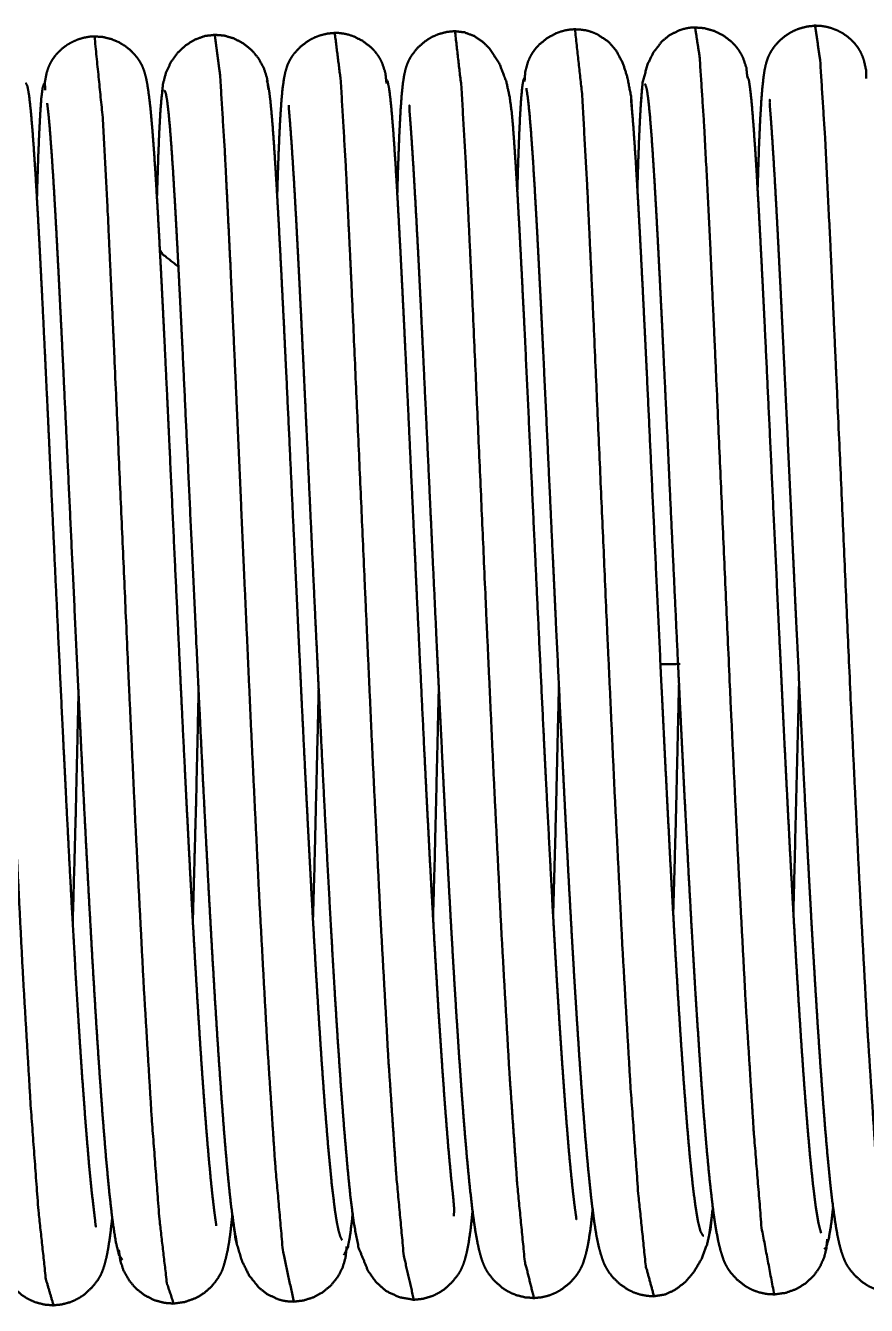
# Paper-space layout 'Layout1' of a CAD drawing. Header units: millimetres. Extents: x 69 to 348, y 30 to 269.
# Drawn here: x 172.93 to 177.83, y 48.07 to 55.53 of the extents above; entities that cross this region are included whole.
import ezdxf

# ---------------------------------------------------------------- set-up
doc = ezdxf.new("R2010")
doc.units = ezdxf.units.MM
doc.layers.add('170', color=7, linetype='Continuous', true_color=0xffffff)

psp = doc.layouts.get("Layout1")

# ---------------------------------------------------------------- linework, layer by layer
at = {"layer": '170', "color": 155, "linetype": 'Continuous', "lineweight": 50}
for p, q in [((173.0639, 55.014), (173.0649, 55.0143)), ((176.9128, 48.4685), (176.9361, 48.637))]:
    psp.add_line(p, q, dxfattribs=at)
for points, knots in [([(175.4379, 55.5009), (175.3852, 55.4958), (175.3356, 55.4824), (175.2961, 55.4648), (175.2595, 55.4418), (175.2146, 55.4024), (175.1796, 55.3575), (175.1713, 55.3435), (175.1647, 55.331), (175.1606, 55.3223), (175.1576, 55.3153), (175.1497, 55.2946), (175.1452, 55.2792), (175.1368, 55.2416), (175.1302, 55.1993), (175.1222, 55.1245), (175.1158, 55.0341), (175.1083, 54.8859), (175.1016, 54.707), (175.097, 54.5566)], [0, 0, 0.047314, 0.093266, 0.131961, 0.170622, 0.224065, 0.274922, 0.289526, 0.302117, 0.310736, 0.317521, 0.337327, 0.351679, 0.386091, 0.424396, 0.491645, 0.5727, 0.705373, 0.865469, 1, 1]), ([(176.1401, 48.5728), (176.1405, 48.5775), (176.1392, 48.5888), (176.1368, 48.6055), (176.1328, 48.6341), (176.1281, 48.6705), (176.1217, 48.7243), (176.1148, 48.7883), (176.1061, 48.8757), (176.0969, 48.9755), (176.086, 49.1046), (176.0748, 49.2479), (176.0623, 49.4199), (176.0496, 49.6064), (176.0375, 49.7942), (176.0253, 49.9927), (176.0141, 50.1841), (176.0029, 50.3833), (175.9834, 50.7458), (175.9639, 51.1236), (175.9485, 51.4336), (175.9213, 52.0004), (175.896, 52.5378), (175.8682, 53.1341), (175.8386, 53.7581), (175.8239, 54.0553), (175.8107, 54.3116), (175.7978, 54.5441), (175.7862, 54.7321), (175.7751, 54.8948), (175.77, 54.9622), (175.7637, 55.0292), (175.752, 55.1154), (175.7329, 55.2034), (175.6933, 55.3086), (175.6353, 55.3981), (175.5925, 55.4402), (175.5448, 55.472), (175.4881, 55.4934), (175.4267, 55.5007)], [0, 0, 0.000667, 0.00226, 0.004643, 0.008706, 0.013865, 0.021499, 0.030554, 0.042926, 0.057027, 0.075266, 0.095496, 0.11978, 0.14609, 0.172571, 0.200567, 0.227556, 0.25564, 0.306746, 0.359994, 0.40368, 0.483563, 0.559289, 0.643319, 0.731245, 0.773142, 0.809259, 0.842034, 0.868557, 0.891511, 0.901026, 0.910489, 0.922736, 0.935417, 0.951238, 0.966243, 0.974692, 0.982774, 0.991302, 1, 1]), ([(175.433, 55.5007), (175.4706, 55.1747), (175.5001, 54.6591), (175.5339, 53.9486), (175.6134, 52.1482), (175.6577, 51.1781), (175.7036, 50.2523), (175.75, 49.4362), (175.7958, 48.7803), (175.8398, 48.3314), (175.8932, 48.1155)], [0, 0, 0.044328, 0.114068, 0.210131, 0.453512, 0.584676, 0.709861, 0.820248, 0.90904, 0.969967, 1, 1]), ([(176.138, 55.5116), (176.1083, 55.5101), (176.0792, 55.5056), (176.0505, 55.4981), (176.0226, 55.4878), (175.9702, 55.4595), (175.924, 55.4219), (175.904, 55.4), (175.8864, 55.3762), (175.8714, 55.3507), (175.8592, 55.3238), (175.8432, 55.2674), (175.8386, 55.2073)], [0, 0, 0.062537, 0.124531, 0.186998, 0.249679, 0.375164, 0.50046, 0.562877, 0.625237, 0.687555, 0.749657, 0.873134, 1, 1]), ([(176.4679, 55.0001), (176.4593, 55.121), (176.4375, 55.232), (176.412, 55.3126), (176.3726, 55.3869), (176.3295, 55.4366), (176.266, 55.4802), (176.2353, 55.4939), (176.1991, 55.5044), (176.1649, 55.5094), (176.1264, 55.5114)], [0, 0, 0.175648, 0.339552, 0.461986, 0.583844, 0.679121, 0.790809, 0.839445, 0.894044, 0.944131, 1, 1]), ([(176.1322, 55.5116), (176.1738, 55.1351), (176.2038, 54.5938), (176.2382, 53.8627), (176.3185, 52.0421), (176.363, 51.0736), (176.409, 50.1573), (176.4554, 49.3582), (176.5011, 48.7254), (176.5448, 48.3038), (176.593, 48.1257)], [0, 0, 0.05115, 0.124355, 0.223191, 0.469281, 0.600201, 0.724087, 0.832174, 0.917853, 0.975086, 1, 1]), ([(176.8379, 55.5224), (176.8261, 55.5221), (176.815, 55.5215), (176.8027, 55.5203), (176.7912, 55.5186), (176.7646, 55.5128), (176.7414, 55.5055), (176.6839, 55.477), (176.6399, 55.441), (176.5907, 55.3784), (176.5552, 55.3059), (176.5263, 55.2001), (176.5169, 55.0801)], [0, 0, 0.019289, 0.037484, 0.057786, 0.076799, 0.121442, 0.161335, 0.266603, 0.359872, 0.49041, 0.622825, 0.802648, 1, 1]), ([(177.1379, 55.2258), (177.1311, 55.2861), (177.1131, 55.3422), (177.0999, 55.3688), (177.084, 55.394), (177.0654, 55.4173), (177.0446, 55.4387), (176.9968, 55.4752), (176.9434, 55.5019), (176.8868, 55.5175), (176.8266, 55.5222)], [0, 0, 0.127015, 0.250419, 0.312627, 0.374946, 0.437369, 0.49984, 0.625728, 0.750753, 0.873555, 1, 1]), ([(177.2935, 48.1364), (177.22, 48.5259), (177.1751, 49.0735), (177.1288, 49.8096), (177.0825, 50.6818), (177.0372, 51.635), (176.954, 53.5167), (176.9179, 54.3114), (176.886, 54.9384), (176.8586, 55.3531), (176.8323, 55.5223)], [0, 0, 0.053532, 0.127732, 0.227338, 0.345295, 0.474159, 0.728523, 0.835959, 0.920746, 0.976869, 1, 1]), ([(177.5379, 55.5326), (177.4827, 55.5269), (177.4312, 55.5125), (177.3908, 55.4936), (177.3538, 55.4694), (177.3275, 55.4472), (177.3046, 55.4231), (177.2895, 55.4039), (177.2772, 55.3854), (177.2702, 55.3732), (177.2648, 55.3628), (177.2579, 55.3478), (177.2541, 55.3374), (177.2501, 55.3252), (177.2463, 55.3127), (177.2378, 55.2757), (177.2318, 55.2365), (177.2246, 55.1714), (177.2183, 55.0939), (177.2112, 54.9749), (177.2051, 54.8343), (177.1967, 54.5785)], [0, 0, 0.049163, 0.096585, 0.136152, 0.17531, 0.205764, 0.235322, 0.256953, 0.276642, 0.289118, 0.29949, 0.314126, 0.323936, 0.335294, 0.34691, 0.380546, 0.415738, 0.473795, 0.542722, 0.648414, 0.773169, 1, 1]), ([(177.8286, 55.2245), (177.8286, 55.2744), (177.8162, 55.33), (177.8076, 55.3549), (177.7957, 55.3807), (177.7816, 55.4042), (177.7635, 55.4278), (177.7431, 55.4492), (177.7192, 55.4695), (177.6928, 55.4876), (177.6637, 55.5032), (177.6316, 55.5163), (177.5986, 55.5256), (177.5625, 55.5314), (177.5265, 55.5324)], [0, 0, 0.102551, 0.21976, 0.273965, 0.332277, 0.38876, 0.449926, 0.510669, 0.575159, 0.641037, 0.708866, 0.78019, 0.850697, 0.9258, 1, 1]), ([(177.9936, 48.1471), (177.9252, 48.4855), (177.8805, 49.0075), (177.8343, 49.7232), (177.7879, 50.5816), (177.7425, 51.5287), (177.6585, 53.4221), (177.6219, 54.234), (177.5895, 54.8842), (177.5615, 55.3264), (177.5321, 55.5326)], [0, 0, 0.046625, 0.11738, 0.214237, 0.330338, 0.458401, 0.714358, 0.82412, 0.91204, 0.97188, 1, 1]), ([(173.0939, 48.073), (173.0492, 48.225), (173.0057, 48.6257), (172.9602, 49.2408), (172.9138, 50.0267), (172.8677, 50.9352), (172.823, 51.9018), (172.7421, 53.7364), (172.7073, 54.4825), (172.6769, 55.0427), (172.6328, 55.4592)], [0, 0, 0.021395, 0.075817, 0.159108, 0.265402, 0.388235, 0.518888, 0.766847, 0.867697, 0.943454, 1, 1]), ([(173.3383, 55.4701), (173.3023, 55.4679), (173.2664, 55.4611), (173.2337, 55.4508), (173.2019, 55.4368), (173.1734, 55.4204), (173.1474, 55.4014), (173.1242, 55.3805), (173.1043, 55.3584), (173.0869, 55.3344), (173.0733, 55.3104), (173.0623, 55.2845), (173.0542, 55.2595), (173.0434, 55.2047), (173.0446, 55.1558)], [0, 0, 0.074584, 0.150019, 0.220783, 0.292546, 0.360488, 0.427012, 0.491529, 0.552917, 0.614081, 0.671008, 0.729182, 0.783411, 0.898947, 1, 1]), ([(174.0414, 48.5376), (174.0415, 48.5441), (174.0394, 48.5589), (174.0361, 48.581), (174.031, 48.6191), (174.025, 48.6672), (174.017, 48.7391), (174.0083, 48.8241), (173.9975, 48.9409), (173.9862, 49.0738), (173.9728, 49.2465), (173.959, 49.4379), (173.9447, 49.6518), (173.9303, 49.8823), (173.9171, 50.1051), (173.9039, 50.3388), (173.8919, 50.558), (173.88, 50.7836), (173.8695, 50.9891), (173.859, 51.1977), (173.8407, 51.5691), (173.8266, 51.8635), (173.8001, 52.4249), (173.7717, 53.0342), (173.7561, 53.3663), (173.738, 53.7415), (173.7283, 53.9371), (173.7188, 54.1224), (173.7087, 54.3132), (173.6988, 54.489), (173.6894, 54.6466), (173.6801, 54.7877), (173.6699, 54.9249), (173.6594, 55.0412), (173.6509, 55.1174), (173.6417, 55.182), (173.6344, 55.2214), (173.6249, 55.2581), (173.6191, 55.2754), (173.6119, 55.2937), (173.609, 55.3), (173.6049, 55.3081), (173.5993, 55.3183), (173.5918, 55.3305), (173.5789, 55.3486), (173.5632, 55.3674), (173.5396, 55.3909), (173.5126, 55.4123), (173.4749, 55.4353), (173.434, 55.453), (173.3821, 55.4659), (173.3268, 55.4699)], [0, 0, 0.000906, 0.003009, 0.006141, 0.011541, 0.018342, 0.028491, 0.040468, 0.056927, 0.075641, 0.09995, 0.126866, 0.15695, 0.189342, 0.220655, 0.253501, 0.284299, 0.315985, 0.344855, 0.374167, 0.426325, 0.46769, 0.546528, 0.632113, 0.678755, 0.731448, 0.75893, 0.784967, 0.811761, 0.836477, 0.858615, 0.878457, 0.89776, 0.914138, 0.924905, 0.934055, 0.939682, 0.944987, 0.947561, 0.95031, 0.95129, 0.952564, 0.954194, 0.956204, 0.959327, 0.962757, 0.96743, 0.972262, 0.978456, 0.984719, 0.992219, 1, 1]), ([(173.7936, 48.0831), (173.7541, 48.2036), (173.7109, 48.5762), (173.6656, 49.1672), (173.6193, 49.9347), (173.5731, 50.8321), (173.5282, 51.7953), (173.4464, 53.6469), (173.4111, 54.4123), (173.3802, 54.9973), (173.3325, 55.47)], [0, 0, 0.017126, 0.067758, 0.147791, 0.251597, 0.372916, 0.503092, 0.753323, 0.856767, 0.935857, 1, 1]), ([(174.0382, 55.4796), (173.9768, 55.472), (173.9191, 55.4517), (173.8653, 55.4188), (173.817, 55.374), (173.7777, 55.3198), (173.7485, 55.2574), (173.731, 55.1902), (173.7242, 55.1164)], [0, 0, 0.116421, 0.231555, 0.35035, 0.474342, 0.600209, 0.729951, 0.860691, 1, 1]), ([(174.3465, 55.1578), (174.3383, 55.2242), (174.3195, 55.2848), (174.2891, 55.3407), (174.2489, 55.3892), (174.1999, 55.4288), (174.1457, 55.4574), (174.0881, 55.4743), (174.027, 55.4794)], [0, 0, 0.133065, 0.2593, 0.386017, 0.511302, 0.636614, 0.758608, 0.878071, 1, 1]), ([(174.0329, 55.4796), (174.0644, 55.2436), (174.0928, 54.7812), (174.1256, 54.114), (174.1626, 53.2897), (174.2034, 52.3594), (174.2471, 51.3888), (174.2926, 50.4467), (174.339, 49.5992), (174.3851, 48.8994), (174.4296, 48.3969), (174.4937, 48.0946)], [0, 0, 0.03215, 0.09473, 0.18495, 0.296392, 0.422152, 0.553386, 0.680766, 0.7954, 0.890132, 0.958261, 1, 1]), ([(174.7383, 55.4903), (174.6926, 55.4865), (174.6491, 55.4765), (174.613, 55.4625), (174.5791, 55.4443), (174.533, 55.4096), (174.4958, 55.3697), (174.485, 55.3548), (174.476, 55.3407), (174.4703, 55.3306), (174.4658, 55.3219), (174.4591, 55.3075), (174.4552, 55.2974), (174.4449, 55.2627), (174.437, 55.226), (174.4277, 55.1606), (174.4208, 55.0834), (174.4127, 54.9534), (174.4055, 54.7952), (174.4016, 54.6869), (174.398, 54.569), (174.397, 54.5356)], [0, 0, 0.040626, 0.080155, 0.114428, 0.148514, 0.199659, 0.247939, 0.264228, 0.279106, 0.289332, 0.298013, 0.312088, 0.321709, 0.35379, 0.387046, 0.445505, 0.514189, 0.629589, 0.769851, 0.865893, 0.970328, 1, 1]), ([(175.0342, 55.1945), (175.0279, 55.2546), (175.0104, 55.3106), (174.9974, 55.3371), (174.9817, 55.3622), (174.9634, 55.3855), (174.9428, 55.4068), (174.8957, 55.443), (174.8426, 55.4698), (174.8144, 55.4793), (174.7855, 55.4859), (174.7563, 55.4895), (174.7267, 55.4901)], [0, 0, 0.127111, 0.250754, 0.312933, 0.375261, 0.437647, 0.50005, 0.625312, 0.75066, 0.813322, 0.875686, 0.937589, 1, 1]), ([(174.7324, 55.4903), (174.7675, 55.2109), (174.7964, 54.7216), (174.8297, 54.0324), (174.9084, 52.2541), (174.9524, 51.2832), (174.9981, 50.3488), (175.0445, 49.5166), (175.0905, 48.8384), (175.1347, 48.3624), (175.1937, 48.1051)], [0, 0, 0.038035, 0.104232, 0.197416, 0.437817, 0.569079, 0.695422, 0.807986, 0.899792, 0.964349, 1, 1]), ([(174.7753, 48.4536), (174.7652, 48.4721), (174.7548, 48.5076), (174.7446, 48.5572), (174.7342, 48.6225), (174.7145, 48.7846), (174.6942, 48.9968), (174.6755, 49.226), (174.6567, 49.488), (174.6399, 49.7432), (174.623, 50.0188), (174.6083, 50.2713), (174.5937, 50.5355), (174.5815, 50.7658), (174.5693, 51.0018), (174.5594, 51.1967), (174.5421, 51.549), (174.5261, 51.8807), (174.5178, 52.0564), (174.4973, 52.4931), (174.4736, 53.0021), (174.4474, 53.5584), (174.4332, 53.8519), (174.4195, 54.1235), (174.4049, 54.4003), (174.391, 54.6423), (174.3838, 54.7575), (174.3769, 54.8607), (174.3699, 54.9555), (174.3631, 55.0358), (174.3563, 55.1038), (174.3497, 55.1553), (174.3432, 55.1917), (174.3369, 55.21)], [0, 0, 0.00311, 0.00857, 0.016046, 0.025805, 0.049903, 0.081362, 0.11529, 0.154053, 0.191802, 0.232556, 0.269873, 0.308929, 0.34296, 0.377825, 0.406629, 0.458687, 0.507698, 0.533655, 0.598166, 0.673368, 0.755546, 0.798916, 0.839044, 0.879956, 0.915718, 0.932757, 0.948019, 0.962051, 0.973934, 0.98403, 0.99169, 0.997147, 1, 1]), ([(175.4266, 48.5938), (175.4286, 48.6362), (175.4219, 48.711), (175.4103, 48.8193), (175.3939, 48.9979), (175.3765, 49.2166), (175.3569, 49.49), (175.3367, 49.7977), (175.3185, 50.0997), (175.3003, 50.4224), (175.284, 50.7238), (175.2679, 51.0357), (175.254, 51.3147), (175.2285, 51.8399), (175.2101, 52.2276), (175.1951, 52.549), (175.1771, 52.9361), (175.1591, 53.3197), (175.1421, 53.6771), (175.1334, 53.8554), (175.1241, 54.0437), (175.115, 54.221), (175.1053, 54.402), (175.096, 54.5677), (175.0863, 54.7292), (175.0769, 54.8694), (175.0674, 54.9951), (175.0583, 55.093), (175.0491, 55.167), (175.0404, 55.2083), (175.0338, 55.2178)], [0, 0, 0.006394, 0.017709, 0.034105, 0.061126, 0.094172, 0.135466, 0.181917, 0.227489, 0.276169, 0.321628, 0.368675, 0.410752, 0.489952, 0.548427, 0.596893, 0.655256, 0.713106, 0.766992, 0.793883, 0.822284, 0.849024, 0.876338, 0.901335, 0.925701, 0.946857, 0.96585, 0.98067, 0.991901, 0.998248, 1, 1]), ([(175.8391, 55.2294), (175.832, 55.2171), (175.8248, 55.1734), (175.818, 55.0975), (175.812, 54.9978), (175.8063, 54.8712), (175.8013, 54.7311), (175.7965, 54.5706), (175.7963, 54.5663)], [0, 0, 0.021193, 0.087714, 0.202124, 0.351946, 0.542143, 0.752527, 0.993513, 1, 1]), ([(177.5665, 48.4936), (177.5513, 48.5541), (177.5357, 48.6478), (177.5198, 48.7734), (177.5036, 48.9307), (177.4872, 49.117), (177.4705, 49.3304), (177.4538, 49.5667), (177.437, 49.8246), (177.4203, 50.0996), (177.4036, 50.3914), (177.387, 50.6947), (177.3706, 51.0093), (177.3544, 51.3301), (177.3385, 51.6557), (177.3229, 51.9811), (177.2928, 52.623), (177.2644, 53.2323), (177.238, 53.7867), (177.2256, 54.0381), (177.2138, 54.2692), (177.2024, 54.4799), (177.1916, 54.6672), (177.1813, 54.8311), (177.1716, 54.9685), (177.1624, 55.0793), (177.1538, 55.1615), (177.1457, 55.2157), (177.1343, 55.2455)], [0, 0, 0.009223, 0.023248, 0.041956, 0.065316, 0.09294, 0.124553, 0.159549, 0.197727, 0.238421, 0.281588, 0.326468, 0.372997, 0.420445, 0.468594, 0.516722, 0.611642, 0.701735, 0.783719, 0.820894, 0.855087, 0.886257, 0.913967, 0.938214, 0.958569, 0.974997, 0.987193, 0.995301, 1, 1]), ([(173.3407, 48.5302), (173.3403, 48.5316), (173.3379, 48.5476), (173.3352, 48.5752), (173.3273, 48.6413), (173.3162, 48.735), (173.3007, 48.8926), (173.2845, 49.0853), (173.2745, 49.2148), (173.2642, 49.3548), (173.2534, 49.5119), (173.2424, 49.6792), (173.222, 50.0118), (173.2015, 50.3719), (173.1834, 50.7102), (173.1654, 51.0612), (173.1498, 51.3746), (173.1215, 51.962), (173.098, 52.4627), (173.0736, 52.9861), (173.0602, 53.2712), (173.0441, 53.6111), (173.0266, 53.9685), (173.0172, 54.1532), (173.0081, 54.3259), (172.9983, 54.5013), (172.989, 54.6592), (172.9791, 54.8102), (172.9698, 54.9371), (172.9601, 55.0468), (172.951, 55.1267), (172.9417, 55.1794), (172.9329, 55.1966), (172.9328, 55.1966)], [0, 0, 0.000215, 0.002638, 0.006778, 0.016754, 0.030872, 0.054576, 0.083513, 0.102948, 0.123958, 0.147522, 0.172609, 0.222485, 0.276457, 0.32716, 0.379762, 0.426718, 0.514735, 0.589746, 0.668163, 0.710883, 0.761804, 0.81536, 0.843044, 0.868913, 0.895211, 0.91888, 0.941527, 0.960565, 0.977059, 0.989089, 0.997104, 0.999988, 1, 1]), ([(173.0399, 55.1947), (173.0382, 55.1941), (173.0301, 55.1697), (173.0225, 55.1088), (173.016, 55.0196), (173.0098, 54.9), (173.0043, 54.7644), (172.9992, 54.6058), (172.9969, 54.5263)], [0, 0, 0.002688, 0.040944, 0.132231, 0.265259, 0.443524, 0.645574, 0.881626, 1, 1]), ([(173.7297, 55.1632), (173.7228, 55.112), (173.7163, 55.0302), (173.7101, 54.9178), (173.7043, 54.7782), (173.6966, 54.5379)], [0, 0, 0.082566, 0.213446, 0.393116, 0.616213, 1, 1]), ([(173.7398, 55.1542), (173.743, 55.1518), (173.7497, 55.1309), (173.7568, 55.0883), (173.7644, 55.0219), (173.7725, 54.9325), (173.7813, 54.8168), (173.7905, 54.6785), (173.8003, 54.5143), (173.8107, 54.3294), (173.8217, 54.1197), (173.8333, 53.8915), (173.8456, 53.6403), (173.8719, 53.0847), (173.9007, 52.4669), (173.9317, 51.8075), (173.9479, 51.4716), (173.9647, 51.1313), (173.9818, 50.7973), (173.9993, 50.4667), (174.017, 50.1503), (174.0352, 49.8445), (174.0533, 49.5601), (174.0717, 49.2941), (174.0899, 49.056), (174.1083, 48.8452), (174.1263, 48.6706), (174.1443, 48.533), (174.1618, 48.436)], [0, 0, 0.000589, 0.003852, 0.010262, 0.020188, 0.033522, 0.050743, 0.071322, 0.09575, 0.123241, 0.154416, 0.188343, 0.225686, 0.308256, 0.400082, 0.498091, 0.548015, 0.598613, 0.648258, 0.697412, 0.744456, 0.789937, 0.832248, 0.871839, 0.907289, 0.938704, 0.964769, 0.985369, 1, 1]), ([(175.8491, 55.1674), (175.8579, 55.11), (175.8674, 55.02), (175.8768, 54.9058), (175.8867, 54.7635), (175.8966, 54.6054), (175.9068, 54.4255), (175.9169, 54.2392), (175.9273, 54.0369), (175.9373, 53.836), (175.9476, 53.6235), (175.9674, 53.2053), (175.9864, 52.7975), (176.0044, 52.4119), (176.0201, 52.0776), (176.0485, 51.4839), (176.0611, 51.2291), (176.0724, 51.0042), (176.0839, 50.7826), (176.097, 50.5348), (176.1103, 50.2944), (176.1253, 50.0344), (176.1404, 49.7875), (176.1573, 49.5294), (176.1741, 49.2919), (176.1922, 49.0603), (176.2105, 48.8562), (176.2264, 48.7041), (176.2427, 48.5738), (176.2559, 48.489), (176.271, 48.4151), (176.2835, 48.3689), (176.298, 48.3264), (176.3039, 48.3123), (176.3127, 48.2948), (176.3282, 48.269), (176.3503, 48.2393), (176.3902, 48.1999), (176.44, 48.1656), (176.4744, 48.1489), (176.511, 48.1364), (176.5538, 48.1282), (176.5989, 48.1259)], [0, 0, 0.008022, 0.020504, 0.036323, 0.056013, 0.077877, 0.102758, 0.128508, 0.156462, 0.184231, 0.213594, 0.271393, 0.327744, 0.381018, 0.427221, 0.509253, 0.544465, 0.575558, 0.606185, 0.640431, 0.673661, 0.709619, 0.743758, 0.779455, 0.812325, 0.844386, 0.872677, 0.893789, 0.911907, 0.923754, 0.934168, 0.940773, 0.946966, 0.949086, 0.951787, 0.95594, 0.961046, 0.968796, 0.977138, 0.982413, 0.987749, 0.993775, 1, 1]), ([(176.5234, 55.1654), (176.5169, 55.0877), (176.5106, 54.9805), (176.5047, 54.8439), (176.4991, 54.6791), (176.4964, 54.5849)], [0, 0, 0.134205, 0.318976, 0.554124, 0.837893, 1, 1]), ([(176.5401, 55.1906), (176.5421, 55.1898), (176.5507, 55.1638), (176.5599, 55.1009), (176.5691, 55.0094), (176.5788, 54.887), (176.5882, 54.7484), (176.5981, 54.5867), (176.6076, 54.4204), (176.6174, 54.2374), (176.6266, 54.0589), (176.6361, 53.8685), (176.6448, 53.6895), (176.6619, 53.332), (176.6835, 52.8689), (176.7081, 52.3407), (176.7321, 51.8325), (176.7453, 51.5587), (176.7608, 51.2424), (176.7766, 50.9309), (176.7949, 50.5851), (176.8134, 50.253), (176.8343, 49.8996), (176.8553, 49.573), (176.8665, 49.4101), (176.8777, 49.2566), (176.8883, 49.122), (176.8989, 48.9963), (176.9172, 48.804), (176.9359, 48.641), (176.9508, 48.5358), (176.9675, 48.4463), (176.981, 48.3915), (176.9962, 48.3439), (177.002, 48.3289), (177.0103, 48.3113), (177.0215, 48.2906), (177.0383, 48.2657), (177.0755, 48.2246), (177.1249, 48.1856), (177.1615, 48.1654), (177.2008, 48.1502), (177.2486, 48.1397), (177.2993, 48.1365)], [0, 0, 0.000299, 0.004068, 0.012831, 0.025498, 0.042408, 0.061543, 0.083857, 0.106801, 0.132047, 0.15667, 0.182935, 0.207613, 0.256919, 0.320771, 0.393617, 0.46369, 0.501456, 0.545073, 0.588043, 0.635744, 0.681554, 0.73032, 0.775407, 0.797897, 0.819101, 0.837694, 0.855067, 0.881678, 0.904283, 0.918915, 0.931457, 0.939237, 0.946117, 0.948327, 0.951011, 0.954256, 0.958387, 0.96602, 0.97469, 0.980453, 0.986259, 0.992999, 1, 1]), ([(173.0567, 55.0814), (173.0629, 55.028), (173.0694, 54.9601), (173.0765, 54.8727), (173.084, 54.7693), (173.0922, 54.6433), (173.1007, 54.5007), (173.11, 54.3339), (173.1197, 54.1515), (173.1302, 53.9446), (173.1412, 53.7232), (173.153, 53.478), (173.1783, 52.9398), (173.2063, 52.3392), (173.2369, 51.6921), (173.253, 51.3614), (173.2699, 51.0214), (173.2871, 50.6887), (173.3051, 50.3554), (173.3231, 50.0376), (173.3419, 49.7289), (173.3606, 49.4443), (173.3798, 49.1776), (173.3988, 48.9425), (173.4182, 48.7357), (173.4372, 48.5695), (173.4563, 48.4441), (173.4748, 48.367), (173.4949, 48.339)], [0, 0, 0.007947, 0.018038, 0.030997, 0.046332, 0.064997, 0.086116, 0.110799, 0.137811, 0.168441, 0.201202, 0.237497, 0.317151, 0.406034, 0.501793, 0.550749, 0.601062, 0.650314, 0.699664, 0.746716, 0.792445, 0.8346, 0.874133, 0.908997, 0.939699, 0.964439, 0.983187, 0.9949, 1, 1]), ([(174.4642, 55.0693), (174.4648, 55.0508), (174.4674, 55.0202), (174.4711, 54.977), (174.4767, 54.9039), (174.4832, 54.8123), (174.4916, 54.6801), (174.5008, 54.5255), (174.5098, 54.3611), (174.5193, 54.1801), (174.5281, 54.0062), (174.5373, 53.8209), (174.5455, 53.6504), (174.5615, 53.315), (174.5691, 53.1528), (174.5859, 52.792), (174.6024, 52.4383), (174.6211, 52.0395), (174.6534, 51.3665), (174.6721, 50.9938), (174.691, 50.6307), (174.7109, 50.2671), (174.7309, 49.9238), (174.75, 49.6185), (174.7694, 49.3371), (174.7881, 49.0935), (174.8066, 48.8795), (174.8238, 48.7069), (174.8436, 48.5527), (174.8717, 48.4083), (174.9273, 48.2723), (174.9738, 48.2078), (175.0335, 48.1554), (175.1093, 48.1208), (175.1992, 48.1052)], [0, 0, 0.002592, 0.006877, 0.012937, 0.023177, 0.036011, 0.054524, 0.076165, 0.099183, 0.124505, 0.148842, 0.174766, 0.198616, 0.245541, 0.268227, 0.318706, 0.368184, 0.423965, 0.518118, 0.570274, 0.621085, 0.671972, 0.720018, 0.762767, 0.802185, 0.836329, 0.866333, 0.890583, 0.912305, 0.932854, 0.953394, 0.964499, 0.975606, 0.987245, 1, 1]), ([(175.1679, 55.0677), (175.1679, 55.0672), (175.1676, 55.0611), (175.1674, 55.0508), (175.1687, 55.0283), (175.1713, 54.9967), (175.175, 54.9469), (175.1793, 54.8856), (175.1852, 54.7974), (175.1917, 54.694), (175.1996, 54.5581), (175.2081, 54.4054), (175.2166, 54.2447), (175.2255, 54.071), (175.2338, 53.9023), (175.2505, 53.5565), (175.2686, 53.1725), (175.2873, 52.7709), (175.3036, 52.421), (175.3264, 51.936), (175.3419, 51.613), (175.3618, 51.2073), (175.3733, 50.9795), (175.3849, 50.7553), (175.3981, 50.5095), (175.4113, 50.2712), (175.4261, 50.0172), (175.4409, 49.776), (175.457, 49.5302), (175.4731, 49.3027), (175.4878, 49.1111), (175.5026, 48.9369), (175.5193, 48.7645), (175.5363, 48.6166), (175.5499, 48.5195), (175.5645, 48.4368), (175.5759, 48.3859), (175.5886, 48.3418), (175.5956, 48.3223), (175.605, 48.2999), (175.6136, 48.2823), (175.6268, 48.2605), (175.6611, 48.2182), (175.7086, 48.1754), (175.7474, 48.1511), (175.7893, 48.1331), (175.8424, 48.1199), (175.899, 48.1156)], [0, 0, 0.000064, 0.000919, 0.002368, 0.005514, 0.009943, 0.016932, 0.025518, 0.037871, 0.052358, 0.071386, 0.092758, 0.11526, 0.139569, 0.163187, 0.21158, 0.26531, 0.321513, 0.370479, 0.438342, 0.483552, 0.540328, 0.572205, 0.603591, 0.637998, 0.671359, 0.706923, 0.740704, 0.775137, 0.807028, 0.833883, 0.858322, 0.882542, 0.90335, 0.91705, 0.928789, 0.936079, 0.942494, 0.945392, 0.94879, 0.951518, 0.955089, 0.962701, 0.971643, 0.978036, 0.984406, 0.992055, 1, 1]), ([(176.8824, 48.4786), (176.8792, 48.479), (176.8643, 48.5027), (176.8488, 48.5632), (176.8331, 48.6593), (176.817, 48.7904), (176.8006, 48.9527), (176.784, 49.1448), (176.7674, 49.3613), (176.7506, 49.6024), (176.7338, 49.8618), (176.7171, 50.1409), (176.7005, 50.433), (176.684, 50.7388), (176.6679, 51.0513), (176.6519, 51.371), (176.6364, 51.6905), (176.6063, 52.3258), (176.5779, 52.9343), (176.5515, 53.4963), (176.5391, 53.7557), (176.5273, 53.9965), (176.5159, 54.2206), (176.5051, 54.423), (176.4948, 54.6061), (176.4851, 54.7651), (176.4758, 54.9019), (176.4672, 55.0133), (176.459, 55.1019)], [0, 0, 0.000488, 0.004695, 0.014089, 0.028752, 0.048633, 0.073171, 0.102186, 0.134869, 0.171234, 0.210347, 0.252425, 0.296446, 0.342538, 0.389629, 0.437795, 0.485932, 0.581635, 0.67331, 0.757962, 0.797054, 0.833325, 0.867092, 0.897601, 0.925187, 0.94917, 0.969803, 0.986612, 1, 1]), ([(177.2672, 55.1018), (177.2672, 55.1014), (177.2673, 55.0947), (177.267, 55.0841), (177.2684, 55.0594), (177.2714, 55.024), (177.2758, 54.9668), (177.2806, 54.8964), (177.2872, 54.794), (177.2945, 54.674), (177.3036, 54.5159), (177.3131, 54.3384), (177.3227, 54.1527), (177.3327, 53.9522), (177.3421, 53.7594), (177.3607, 53.3667), (177.3807, 52.9385), (177.4009, 52.5026), (177.4103, 52.3028), (177.4258, 51.9729), (177.4557, 51.3544), (177.4746, 50.9793), (177.4853, 50.7723), (177.4962, 50.5696), (177.5083, 50.3498), (177.5206, 50.1372), (177.5341, 49.912), (177.5476, 49.6979), (177.5622, 49.4806), (177.5768, 49.2787), (177.5903, 49.1071), (177.6038, 48.9503), (177.6193, 48.7921), (177.6352, 48.655), (177.6483, 48.5615), (177.6622, 48.4809), (177.6734, 48.4285), (177.6862, 48.3822), (177.6939, 48.3599), (177.7031, 48.3364), (177.7118, 48.3176), (177.7259, 48.294), (177.7599, 48.2514), (177.8083, 48.2074), (177.8469, 48.1831), (177.8891, 48.1648), (177.942, 48.1517), (177.9988, 48.1472)], [0, 0, 0.000057, 0.000998, 0.002481, 0.005932, 0.010905, 0.018917, 0.028777, 0.043118, 0.059912, 0.082048, 0.10689, 0.13287, 0.160926, 0.18791, 0.242835, 0.302746, 0.36372, 0.391674, 0.437827, 0.524357, 0.576849, 0.605806, 0.634183, 0.66495, 0.694704, 0.726228, 0.756204, 0.786638, 0.814937, 0.838984, 0.860976, 0.883196, 0.902477, 0.915671, 0.927106, 0.934586, 0.941304, 0.944604, 0.948127, 0.95102, 0.954866, 0.962481, 0.971623, 0.977994, 0.984414, 0.992032, 1, 1]), ([(172.3681, 55.0265), (172.3682, 55.0257), (172.3682, 55.0185), (172.368, 55.0071), (172.3695, 54.9819), (172.3724, 54.9465), (172.3767, 54.8904), (172.3814, 54.8216), (172.3879, 54.7218), (172.3951, 54.6046), (172.404, 54.4497), (172.4134, 54.2756), (172.4228, 54.093), (172.4326, 53.896), (172.4418, 53.7062), (172.4601, 53.3203), (172.4798, 52.8995), (172.4998, 52.4694), (172.5167, 52.1074), (172.5394, 51.6309), (172.5545, 51.3203), (172.5736, 50.9406), (172.5844, 50.7305), (172.5954, 50.5243), (172.6077, 50.3006), (172.62, 50.0842), (172.6337, 49.8553), (172.6474, 49.6381), (172.6622, 49.4176), (172.677, 49.2131), (172.6906, 49.0394), (172.7044, 48.8806), (172.72, 48.7204), (172.736, 48.581), (172.7492, 48.4861), (172.7632, 48.4043), (172.7744, 48.352), (172.7871, 48.306), (172.7946, 48.2842), (172.8039, 48.2611), (172.8125, 48.2425), (172.8264, 48.2194), (172.8604, 48.1768), (172.9086, 48.1331), (172.9473, 48.1088), (172.9894, 48.0906), (173.0424, 48.0774), (173.0992, 48.0731)], [0, 0, 0.000111, 0.001119, 0.00272, 0.00624, 0.011199, 0.019062, 0.028714, 0.042683, 0.0591, 0.080777, 0.105152, 0.130709, 0.15828, 0.184839, 0.238824, 0.29771, 0.357879, 0.408538, 0.475211, 0.518676, 0.571813, 0.601218, 0.630075, 0.661391, 0.691685, 0.723732, 0.754148, 0.78503, 0.813694, 0.838044, 0.860319, 0.882822, 0.90243, 0.915819, 0.927422, 0.934896, 0.941565, 0.944782, 0.948271, 0.951125, 0.954902, 0.962518, 0.971612, 0.977993, 0.984401, 0.992033, 1, 1]), ([(173.7129, 54.2258), (173.7307, 54.1988), (173.8177, 54.1305)], [0, 0, 0.225945, 1, 1]), ([(176.6305, 51.81), (176.7411, 51.8118), (176.7412, 51.8118)], [0, 0, 0.99944, 1, 1]), ([(176.7387, 51.6977), (176.7199, 50.8852), (176.7051, 50.3566)], [0, 0, 0.605841, 1, 1]), ([(177.405, 50.3666), (177.4079, 50.4632), (177.4387, 51.7108)], [0, 0, 0.071836, 1, 1]), ([(173.2055, 50.3019), (173.2222, 50.9031), (173.2394, 51.648)], [0, 0, 0.446629, 1, 1]), ([(173.9053, 50.3095), (173.9245, 51.0083), (173.9392, 51.6561)], [0, 0, 0.519, 1, 1]), ([(174.6391, 51.6684), (174.6129, 50.5773), (174.6054, 50.324)], [0, 0, 0.811557, 1, 1]), ([(175.3389, 51.6764), (175.3153, 50.6789), (175.3052, 50.3328)], [0, 0, 0.742406, 1, 1]), ([(176.0388, 51.6844), (176.0176, 50.7815), (176.005, 50.3405)], [0, 0, 0.671814, 1, 1]), ([(177.5838, 48.4), (177.5967, 48.4118), (177.6112, 48.4598), (177.6252, 48.5453), (177.6356, 48.638)], [0, 0, 0.070308, 0.272939, 0.62318, 1, 1]), ([(173.0879, 48.0729), (173.1425, 48.0786), (173.1932, 48.0924), (173.234, 48.1108), (173.2713, 48.1349), (173.3191, 48.1791), (173.353, 48.2226), (173.3673, 48.2474), (173.3762, 48.2674), (173.3846, 48.2898), (173.3913, 48.3105), (173.4021, 48.3527), (173.4114, 48.3999), (173.4224, 48.4709), (173.4321, 48.5519), (173.4355, 48.5843)], [0, 0, 0.079498, 0.155614, 0.220408, 0.284626, 0.379003, 0.458702, 0.500162, 0.531838, 0.566602, 0.598017, 0.661038, 0.730749, 0.834688, 0.95279, 1, 1]), ([(173.7876, 48.083), (173.8605, 48.0934), (173.9252, 48.1167), (173.9715, 48.1451), (174.0112, 48.1801), (174.0356, 48.2088), (174.0545, 48.2356), (174.0759, 48.2746), (174.0853, 48.3026), (174.0968, 48.345), (174.1079, 48.3919), (174.1175, 48.4464), (174.1256, 48.5067), (174.1361, 48.6023)], [0, 0, 0.105334, 0.203903, 0.281648, 0.357318, 0.411259, 0.458127, 0.521808, 0.564099, 0.626964, 0.696042, 0.775261, 0.862267, 1, 1]), ([(174.1367, 48.5976), (174.1553, 48.4533), (174.1928, 48.3292), (174.2347, 48.2461), (174.2902, 48.1769), (174.3388, 48.1385), (174.3996, 48.1094), (174.4235, 48.1022), (174.4516, 48.0971), (174.4742, 48.0953), (174.4995, 48.0947)], [0, 0, 0.211598, 0.400113, 0.535489, 0.664449, 0.754452, 0.852515, 0.888827, 0.930332, 0.963292, 1, 1]), ([(174.7852, 48.3659), (174.809, 48.4112), (174.823, 48.4873), (174.8364, 48.6005), (174.8371, 48.6081)], [0, 0, 0.204602, 0.514055, 0.969411, 1, 1]), ([(175.1878, 48.1051), (175.2444, 48.1111), (175.297, 48.1259), (175.3384, 48.1453), (175.3764, 48.1708), (175.4227, 48.2153), (175.4557, 48.2587), (175.4684, 48.2813), (175.4764, 48.2994), (175.4852, 48.3223), (175.4917, 48.3427), (175.5031, 48.3877), (175.513, 48.4393), (175.525, 48.522), (175.5356, 48.6187), (175.5358, 48.6211)], [0, 0, 0.081792, 0.160399, 0.22605, 0.291801, 0.384221, 0.46254, 0.499851, 0.528268, 0.563528, 0.594274, 0.661135, 0.736609, 0.856692, 0.996604, 1, 1]), ([(175.8874, 48.1155), (175.9352, 48.1197), (175.9803, 48.1304), (176.0179, 48.1454), (176.0529, 48.1649), (176.1016, 48.2033), (176.1389, 48.2449), (176.1575, 48.273), (176.17, 48.2966), (176.178, 48.3145), (176.1833, 48.3291), (176.197, 48.3761), (176.209, 48.4301), (176.2231, 48.5188), (176.2348, 48.6226), (176.2358, 48.6329)], [0, 0, 0.068892, 0.135346, 0.193447, 0.250886, 0.339759, 0.419966, 0.468257, 0.506629, 0.534737, 0.556947, 0.627178, 0.706573, 0.835309, 0.985114, 1, 1]), ([(176.5874, 48.1257), (176.6532, 48.1357), (176.7153, 48.1631), (176.7733, 48.2075), (176.8257, 48.2682), (176.8689, 48.3419), (176.902, 48.428), (176.923, 48.5218), (176.9333, 48.6259)], [0, 0, 0.099896, 0.201761, 0.311423, 0.431835, 0.560099, 0.698619, 0.842925, 1, 1]), ([(174.4878, 48.0945), (174.5493, 48.1013), (174.607, 48.1193), (174.661, 48.1487), (174.7093, 48.1886), (174.7486, 48.2368), (174.7778, 48.2919), (174.7954, 48.3512), (174.802, 48.4156)], [0, 0, 0.124405, 0.245882, 0.369408, 0.495331, 0.62039, 0.745758, 0.869968, 1, 1]), ([(177.2874, 48.1364), (177.3586, 48.1456), (177.4235, 48.1688), (177.4785, 48.2032), (177.5259, 48.2485), (177.5599, 48.2975), (177.5841, 48.3516), (177.5974, 48.4035), (177.6022, 48.4584)], [0, 0, 0.143901, 0.282162, 0.412308, 0.543721, 0.663297, 0.782084, 0.889662, 1, 1]), ([(173.4744, 48.3974), (173.4831, 48.3325), (173.5026, 48.2733), (173.5336, 48.2185), (173.5745, 48.1711), (173.6242, 48.1324), (173.6792, 48.1045), (173.7375, 48.0881), (173.7994, 48.0832)], [0, 0, 0.130652, 0.25526, 0.380926, 0.505981, 0.631802, 0.754945, 0.876049, 1, 1])]:
    psp.add_open_spline(points, degree=1, knots=knots, dxfattribs=at)

doc.saveas('drawing.dxf')
